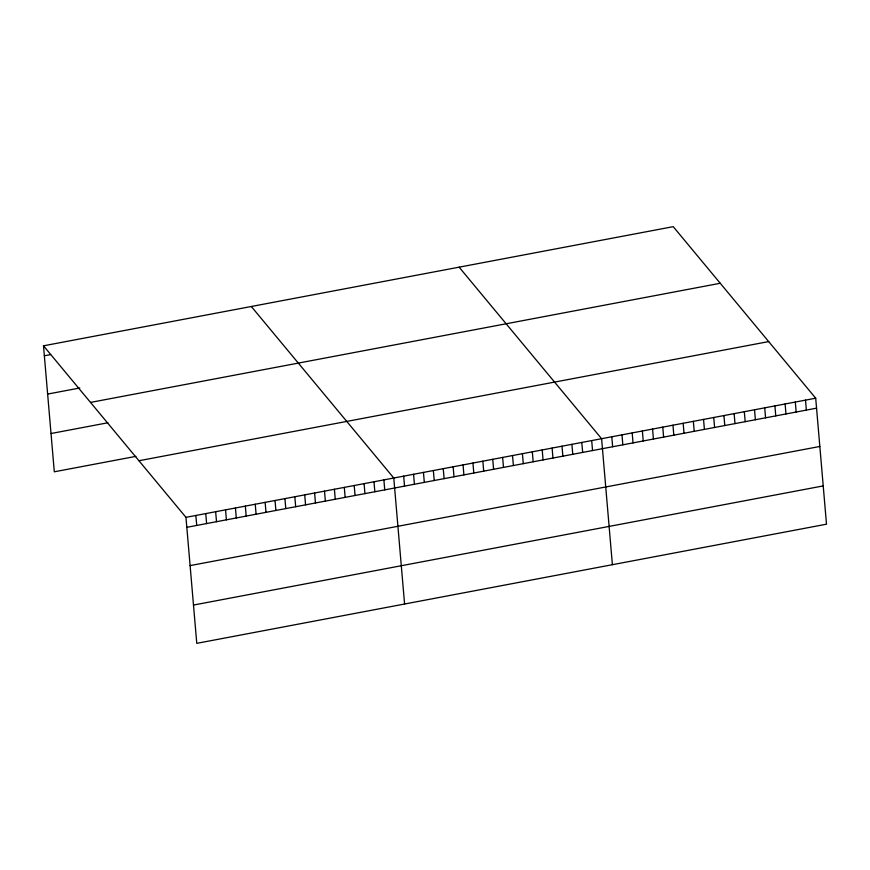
<?xml version="1.0" encoding="UTF-8"?>
<svg xmlns="http://www.w3.org/2000/svg" width="870" height="870" viewBox="0 0 870 870"><rect width="100%" height="100%" fill="white"/><g stroke="black" fill="none" stroke-linecap="round" stroke-linejoin="round"><path stroke-width="1.3" d="M43.5 345.814L673.228 226.657L815.701 398.199L826.5 524.186L196.772 643.343L185.962 517.346L43.5 345.814L54.299 471.801L135.938 456.358M44.359 355.786L50.536 354.612M47.632 394.077L79.801 387.987M90.513 402.418L720.251 283.272M51.015 433.521L107.923 422.755M138.95 460.741L768.688 341.584M185.962 517.346L815.701 398.199M186.822 527.318L816.549 408.171M190.106 565.609L819.834 446.462M193.488 605.052L823.216 485.906M459.121 267.166L601.594 438.708L612.393 564.706M251.31 306.49L393.773 478.021L404.583 604.019M805.5 400.124L806.359 410.096M795.31 402.049L796.159 412.032M785.11 403.984L785.969 413.957M774.92 405.909L775.768 415.893M764.719 407.845L765.578 417.817M754.529 409.77L755.377 419.742M744.328 411.695L745.188 421.678M734.128 413.631L734.987 423.603M723.938 415.555L724.797 425.539M713.737 417.491L714.596 427.464M703.547 419.416L704.406 429.388M693.346 421.341L694.206 431.324M683.157 423.277L684.005 433.249M672.956 425.202L673.815 435.185M662.766 427.126L663.614 437.11M652.565 429.062L653.424 439.035M642.375 430.987L643.224 440.97M632.175 432.923L633.034 442.895M621.985 434.848L622.833 444.82M611.784 436.773L612.643 446.756M591.698 440.579L592.546 450.551M581.802 442.449L582.65 452.433M571.905 444.32L572.754 454.303M562.009 446.19L562.857 456.174M552.113 448.072L552.961 458.044M542.217 449.942L543.065 459.915M532.32 451.813L533.179 461.785M522.424 453.683L523.283 463.666M512.528 455.554L513.387 465.537M502.632 457.435L503.491 467.407M492.735 459.306L493.594 469.278M482.839 461.176L483.698 471.148M472.943 463.047L473.802 473.019M463.047 464.917L463.906 474.9M453.15 466.788L454.01 476.771M443.254 468.669L444.113 478.641M433.358 470.539L434.217 480.512M423.462 472.41L424.321 482.382M413.565 474.28L414.424 484.253M403.669 476.151L404.528 486.134M383.887 479.903L384.736 489.875M373.991 481.773L374.839 491.746M364.095 483.644L364.943 493.616M354.199 485.514L355.047 495.487M344.303 487.385L345.151 497.368M334.406 489.255L335.254 499.239M324.51 491.137L325.358 501.109M314.614 493.007L315.462 502.98M304.717 494.878L305.566 504.85M294.821 496.748L295.68 506.721M284.925 498.619L285.784 508.602M275.029 500.489L275.888 510.472M265.132 502.371L265.992 512.343M255.236 504.241L256.095 514.213M245.34 506.112L246.199 516.084M235.444 507.982L236.303 517.965M225.547 509.853L226.407 519.836M215.651 511.723L216.51 521.706M205.755 513.604L206.614 523.577M195.859 515.475L196.718 525.447"/></g></svg>
